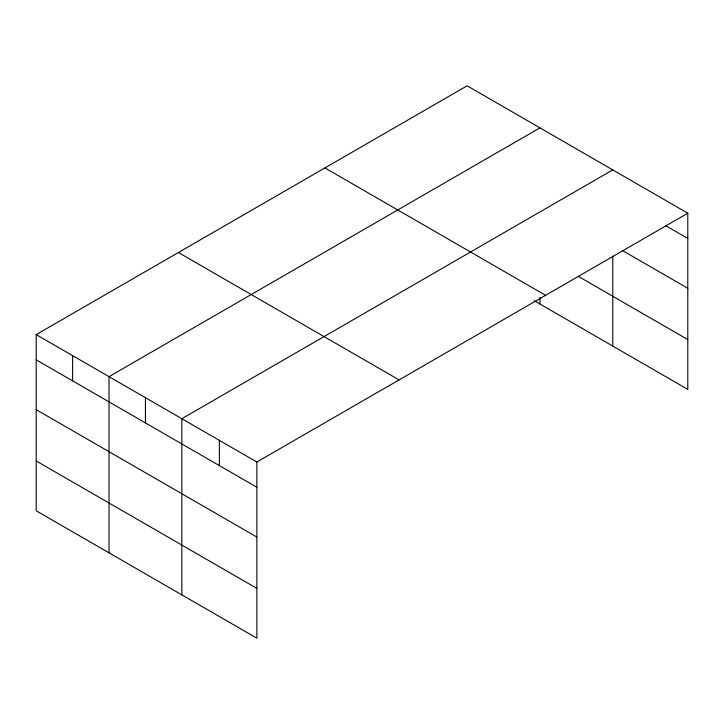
<?xml version="1.0" encoding="UTF-8"?>
<svg xmlns="http://www.w3.org/2000/svg" width="724" height="724" viewBox="0 0 724 724"><rect width="100%" height="100%" fill="white"/><g stroke="black" fill="none" stroke-linecap="round" stroke-linejoin="round"><path stroke-width="1.09" d="M687.8 213.218L467.134 85.812L36.2 334.615L36.2 510.782L256.866 638.188L256.866 462.012L687.8 213.218L687.8 389.385L534.203 300.713M539.95 127.858L109.016 376.652L109.016 552.828M612.776 169.896L181.842 418.698L181.842 594.866M665.673 225.68L687.8 238.449M622.396 250.495L687.8 288.261M578.277 276.351L687.8 339.574M324.922 167.923L545.588 295.32M178.412 252.513L399.078 379.91M36.2 334.615L256.866 462.012M36.2 359.846L256.866 487.252M36.2 409.657L256.866 537.054M36.2 460.971L256.866 588.377M612.776 256.097L612.776 346.072M539.95 297.392L539.95 304.026M219.354 440.355L219.354 465.586M145.433 397.675L145.433 422.907M72.608 355.638L72.608 380.869"/></g></svg>
